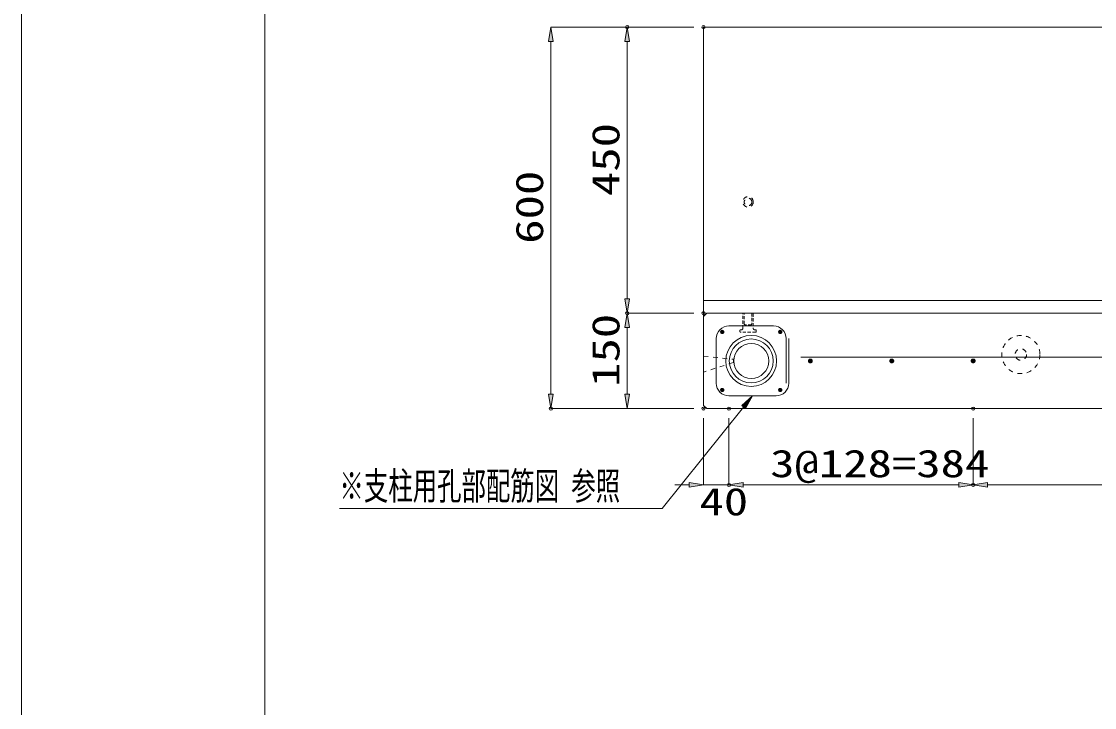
# Model space of a CAD drawing. Units: millimetres, scale not verified. Extents: x 0 to 6300, y 0 to 4455.
# Drawn here: x 0 to 1687, y 2228 to 3306 of the extents above; entities that cross this region are included whole.
import ezdxf
from ezdxf.enums import TextEntityAlignment as Align

# ---------------------------------------------------------------- set-up
doc = ezdxf.new("R2010")
doc.units = ezdxf.units.MM
doc.header["$LTSCALE"] = 10
doc.header["$PDMODE"] = 32
doc.header["$PDSIZE"] = 5
doc.linetypes.add('USER1', pattern=[1.5, 0.75, -0.75])
doc.linetypes.add('USER3', pattern=[0.75, 0.5, -0.25])
for name, color, linetype, lineweight in [('Defpoints_2', 7, 'Continuous', 13), ('S-1', 2, 'USER1', 13), ('S-2', 3, 'Continuous', 13), ('S-4', 4, 'USER3', 13), ('S-Dim', 1, 'Continuous', 13), ('S-Txt', 7, 'Continuous', 13), ('TTL-FRAM', 3, 'Continuous', 13)]:
    doc.layers.add(name, color=color, linetype=linetype, lineweight=lineweight)
doc.styles.add('ＭＳ ゴシック', font='')
doc.styles.get('ＭＳ ゴシック').set_extended_font_data('MS Gothic')

msp = doc.modelspace()

# ---------------------------------------------------------------- hatches: boundary and pattern name
at = {"layer": 'S-2'}
for points in [[(1104.39, 2818.11), (1104.37, 2818.42), (1104.31, 2818.73), (1104.22, 2819.03), (1104.08, 2819.31), (1103.92, 2819.58), (1103.72, 2819.82), (1103.49, 2820.03), (1103.23, 2820.22), (1102.96, 2820.37), (1102.67, 2820.48), (1102.36, 2820.56), (1102.05, 2820.6), (1101.74, 2820.6), (1101.42, 2820.56), (1101.12, 2820.48), (1100.83, 2820.37), (1100.55, 2820.22), (1100.3, 2820.03), (1100.07, 2819.82), (1099.87, 2819.58), (1099.7, 2819.31), (1099.57, 2819.03), (1099.47, 2818.73), (1099.41, 2818.42), (1099.39, 2818.11), (1101.89, 2818.11)], [(1099.39, 2818.11), (1099.41, 2817.79), (1099.47, 2817.48), (1099.57, 2817.19), (1099.7, 2816.9), (1099.87, 2816.64), (1100.07, 2816.4), (1100.3, 2816.18), (1100.55, 2816), (1100.83, 2815.84), (1101.12, 2815.73), (1101.42, 2815.65), (1101.74, 2815.61), (1102.05, 2815.61), (1102.36, 2815.65), (1102.67, 2815.73), (1102.96, 2815.84), (1103.23, 2816), (1103.49, 2816.18), (1103.72, 2816.4), (1103.92, 2816.64), (1104.08, 2816.9), (1104.22, 2817.19), (1104.31, 2817.48), (1104.37, 2817.79), (1104.39, 2818.11), (1101.89, 2818.11)], [(1195.61, 2818.11), (1195.59, 2818.42), (1195.53, 2818.73), (1195.43, 2819.03), (1195.3, 2819.31), (1195.13, 2819.58), (1194.93, 2819.82), (1194.7, 2820.03), (1194.45, 2820.22), (1194.17, 2820.37), (1193.88, 2820.48), (1193.58, 2820.56), (1193.26, 2820.6), (1192.95, 2820.6), (1192.64, 2820.56), (1192.33, 2820.48), (1192.04, 2820.37), (1191.77, 2820.22), (1191.51, 2820.03), (1191.28, 2819.82), (1191.08, 2819.58), (1190.92, 2819.31), (1190.78, 2819.03), (1190.69, 2818.73), (1190.63, 2818.42), (1190.61, 2818.11), (1193.11, 2818.11)], [(1190.61, 2818.11), (1190.63, 2817.79), (1190.69, 2817.48), (1190.78, 2817.19), (1190.92, 2816.9), (1191.08, 2816.64), (1191.28, 2816.4), (1191.51, 2816.18), (1191.77, 2816), (1192.04, 2815.84), (1192.33, 2815.73), (1192.64, 2815.65), (1192.95, 2815.61), (1193.26, 2815.61), (1193.58, 2815.65), (1193.88, 2815.73), (1194.17, 2815.84), (1194.45, 2816), (1194.7, 2816.18), (1194.93, 2816.4), (1195.13, 2816.64), (1195.3, 2816.9), (1195.43, 2817.19), (1195.53, 2817.48), (1195.59, 2817.79), (1195.61, 2818.11), (1193.11, 2818.11)], [(1243.5, 2772.5), (1243.48, 2772.88), (1243.41, 2773.25), (1243.29, 2773.6), (1243.13, 2773.95), (1242.93, 2774.26), (1242.69, 2774.55), (1242.41, 2774.81), (1242.11, 2775.03), (1241.78, 2775.21), (1241.43, 2775.35), (1241.06, 2775.45), (1240.69, 2775.49), (1240.31, 2775.49), (1239.94, 2775.45), (1239.57, 2775.35), (1239.22, 2775.21), (1238.89, 2775.03), (1238.59, 2774.81), (1238.31, 2774.55), (1238.07, 2774.26), (1237.87, 2773.95), (1237.71, 2773.6), (1237.59, 2773.25), (1237.52, 2772.88), (1237.5, 2772.5), (1240.5, 2772.5)], [(1237.5, 2772.5), (1237.52, 2772.12), (1237.59, 2771.75), (1237.71, 2771.4), (1237.87, 2771.05), (1238.07, 2770.74), (1238.31, 2770.45), (1238.59, 2770.19), (1238.89, 2769.97), (1239.22, 2769.79), (1239.57, 2769.65), (1239.94, 2769.55), (1240.31, 2769.51), (1240.69, 2769.51), (1241.06, 2769.55), (1241.43, 2769.65), (1241.78, 2769.79), (1242.11, 2769.97), (1242.41, 2770.19), (1242.69, 2770.45), (1242.93, 2770.74), (1243.13, 2771.05), (1243.29, 2771.4), (1243.41, 2771.75), (1243.48, 2772.12), (1243.5, 2772.5), (1240.5, 2772.5)], [(1371.5, 2772.5), (1371.48, 2772.88), (1371.41, 2773.25), (1371.29, 2773.6), (1371.13, 2773.95), (1370.93, 2774.26), (1370.69, 2774.55), (1370.41, 2774.81), (1370.11, 2775.03), (1369.78, 2775.21), (1369.43, 2775.35), (1369.06, 2775.45), (1368.69, 2775.49), (1368.31, 2775.49), (1367.94, 2775.45), (1367.57, 2775.35), (1367.22, 2775.21), (1366.89, 2775.03), (1366.59, 2774.81), (1366.31, 2774.55), (1366.07, 2774.26), (1365.87, 2773.95), (1365.71, 2773.6), (1365.59, 2773.25), (1365.52, 2772.88), (1365.5, 2772.5), (1368.5, 2772.5)], [(1365.5, 2772.5), (1365.52, 2772.12), (1365.59, 2771.75), (1365.71, 2771.4), (1365.87, 2771.05), (1366.07, 2770.74), (1366.31, 2770.45), (1366.59, 2770.19), (1366.89, 2769.97), (1367.22, 2769.79), (1367.57, 2769.65), (1367.94, 2769.55), (1368.31, 2769.51), (1368.69, 2769.51), (1369.06, 2769.55), (1369.43, 2769.65), (1369.78, 2769.79), (1370.11, 2769.97), (1370.41, 2770.19), (1370.69, 2770.45), (1370.93, 2770.74), (1371.13, 2771.05), (1371.29, 2771.4), (1371.41, 2771.75), (1371.48, 2772.12), (1371.5, 2772.5), (1368.5, 2772.5)], [(1499.5, 2772.5), (1499.48, 2772.88), (1499.41, 2773.25), (1499.29, 2773.6), (1499.13, 2773.95), (1498.93, 2774.26), (1498.69, 2774.55), (1498.41, 2774.81), (1498.11, 2775.03), (1497.78, 2775.21), (1497.43, 2775.35), (1497.06, 2775.45), (1496.69, 2775.49), (1496.31, 2775.49), (1495.94, 2775.45), (1495.57, 2775.35), (1495.22, 2775.21), (1494.89, 2775.03), (1494.59, 2774.81), (1494.31, 2774.55), (1494.07, 2774.26), (1493.87, 2773.95), (1493.71, 2773.6), (1493.59, 2773.25), (1493.52, 2772.88), (1493.5, 2772.5), (1496.5, 2772.5)], [(1493.5, 2772.5), (1493.52, 2772.12), (1493.59, 2771.75), (1493.71, 2771.4), (1493.87, 2771.05), (1494.07, 2770.74), (1494.31, 2770.45), (1494.59, 2770.19), (1494.89, 2769.97), (1495.22, 2769.79), (1495.57, 2769.65), (1495.94, 2769.55), (1496.31, 2769.51), (1496.69, 2769.51), (1497.06, 2769.55), (1497.43, 2769.65), (1497.78, 2769.79), (1498.11, 2769.97), (1498.41, 2770.19), (1498.69, 2770.45), (1498.93, 2770.74), (1499.13, 2771.05), (1499.29, 2771.4), (1499.41, 2771.75), (1499.48, 2772.12), (1499.5, 2772.5), (1496.5, 2772.5)], [(1104.39, 2726.89), (1104.37, 2727.21), (1104.31, 2727.52), (1104.22, 2727.81), (1104.08, 2728.1), (1103.92, 2728.36), (1103.72, 2728.6), (1103.49, 2728.82), (1103.23, 2729), (1102.96, 2729.16), (1102.67, 2729.27), (1102.36, 2729.35), (1102.05, 2729.39), (1101.74, 2729.39), (1101.42, 2729.35), (1101.12, 2729.27), (1100.83, 2729.16), (1100.55, 2729), (1100.3, 2728.82), (1100.07, 2728.6), (1099.87, 2728.36), (1099.7, 2728.1), (1099.57, 2727.81), (1099.47, 2727.52), (1099.41, 2727.21), (1099.39, 2726.89), (1101.89, 2726.89)], [(1099.39, 2726.89), (1099.41, 2726.58), (1099.47, 2726.27), (1099.57, 2725.97), (1099.7, 2725.69), (1099.87, 2725.42), (1100.07, 2725.18), (1100.3, 2724.97), (1100.55, 2724.78), (1100.83, 2724.63), (1101.12, 2724.52), (1101.42, 2724.44), (1101.74, 2724.4), (1102.05, 2724.4), (1102.36, 2724.44), (1102.67, 2724.52), (1102.96, 2724.63), (1103.23, 2724.78), (1103.49, 2724.97), (1103.72, 2725.18), (1103.92, 2725.42), (1104.08, 2725.69), (1104.22, 2725.97), (1104.31, 2726.27), (1104.37, 2726.58), (1104.39, 2726.89), (1101.89, 2726.89)], [(1193.11, 2726.89), (1195.61, 2726.89), (1195.59, 2727.21), (1195.53, 2727.52), (1195.43, 2727.81), (1195.3, 2728.1), (1195.13, 2728.36), (1194.93, 2728.6), (1194.7, 2728.82), (1194.45, 2729), (1194.17, 2729.16), (1193.88, 2729.27), (1193.58, 2729.35), (1193.26, 2729.39), (1192.95, 2729.39), (1192.64, 2729.35), (1192.33, 2729.27), (1192.04, 2729.16), (1191.77, 2729), (1191.51, 2728.82), (1191.28, 2728.6), (1191.08, 2728.36), (1190.92, 2728.1), (1190.78, 2727.81), (1190.69, 2727.52), (1190.63, 2727.21), (1190.61, 2726.89)], [(1193.11, 2726.89), (1190.61, 2726.89), (1190.63, 2726.58), (1190.69, 2726.27), (1190.78, 2725.97), (1190.92, 2725.69), (1191.08, 2725.42), (1191.28, 2725.18), (1191.51, 2724.97), (1191.77, 2724.78), (1192.04, 2724.63), (1192.33, 2724.52), (1192.64, 2724.44), (1192.95, 2724.4), (1193.26, 2724.4), (1193.58, 2724.44), (1193.88, 2724.52), (1194.17, 2724.63), (1194.45, 2724.78), (1194.7, 2724.97), (1194.93, 2725.18), (1195.13, 2725.42), (1195.3, 2725.69), (1195.43, 2725.97), (1195.53, 2726.27), (1195.59, 2726.58), (1195.61, 2726.89)]]:
    msp.add_hatch(color=256, dxfattribs=at).paths.add_polyline_path(points)
at = {"layer": 'S-Dim'}
for points in [[(828.75, 3275), (836.25, 3275), (832.5, 3297.5)], [(948.75, 3275), (956.25, 3275), (952.5, 3297.5)], [(948.75, 2870), (956.25, 2870), (952.5, 2847.5)], [(948.75, 2825), (956.25, 2825), (952.5, 2847.5)], [(828.75, 2720), (836.25, 2720), (832.5, 2697.5)], [(948.75, 2720), (956.25, 2720), (952.5, 2697.5)], [(1050, 2581.25), (1050, 2573.75), (1072.5, 2577.5)], [(1135, 2581.25), (1135, 2573.75), (1112.5, 2577.5)], [(1135, 2581.25), (1135, 2573.75), (1112.5, 2577.5)], [(1474, 2581.25), (1474, 2573.75), (1496.5, 2577.5)], [(1519, 2581.25), (1519, 2573.75), (1496.5, 2577.5)]]:
    msp.add_hatch(color=256, dxfattribs=at).paths.add_polyline_path(points)
at = {"layer": 'S-Txt'}
msp.add_hatch(color=256, dxfattribs=at).paths.add_polyline_path([(1132.47, 2702.32), (1149.5, 2717.5), (1138.32, 2697.62)])

# ---------------------------------------------------------------- linework, layer by layer
at = {"layer": 'Defpoints_2'}
msp.add_line((0, 4455), (0, 0), dxfattribs=at)
for p in [(952.5, 3297.5), (1072.5, 3297.5), (1072.5, 3297.5), (1072.5, 3297.5), (952.5, 2847.5), (1072.5, 2847.5), (1072.5, 2847.5), (832.5, 2697.5), (1072.5, 2697.5), (1072.5, 2697.5), (1072.5, 2697.5), (1112.5, 2697.5), (1112.5, 2697.5), (1496.5, 2697.5), (1496.5, 2697.5), (1112.5, 2577.5), (1496.5, 2577.5)]:
    msp.add_point(p, dxfattribs=at)
at = {"layer": 'S-1', "linetype": 'Continuous'}
for p, q in [((3070.5, 3297.5), (1072.5, 3297.5)), ((1072.5, 3297.5), (1072.5, 2702.5)), ((1072.5, 2867.5), (2071.5, 2867.5)), ((1072.5, 2842.5), (1077.5, 2847.5)), ((1077.5, 2847.5), (2071.5, 2847.5)), ((1072.5, 2702.5), (1077.5, 2697.5)), ((1077.5, 2697.5), (3065.5, 2697.5))]:
    msp.add_line(p, q, dxfattribs=at)
at = {"layer": 'S-1'}
for p, q in [((1072.5, 2780), (1119.5, 2775)), ((1072.5, 2755), (1072.5, 2780)), ((1119.5, 2770), (1072.5, 2755)), ((1119.5, 2775), (1119.5, 2770))]:
    msp.add_line(p, q, dxfattribs=at)
at = {"layer": 'S-1', "linetype": 'Continuous'}
for radius in [40, 34.5, 27.5]:
    msp.add_circle((1147.5, 2772.5), radius, dxfattribs=at)
at = {"layer": 'S-1'}
msp.add_circle((1571.5, 2782.5), 30, dxfattribs=at)
at = {"layer": 'S-2'}
for p, q in [((1182.5, 2827.5), (1112.5, 2827.5)), ((1092.5, 2807.5), (1092.5, 2737.5)), ((1202.5, 2737.5), (1202.5, 2807.5)), ((1206.5, 2737.5), (1206.5, 2807.5)), ((1225.5, 2778.5), (3045.5, 2778.5)), ((1112.5, 2717.5), (1186.5, 2717.5))]:
    msp.add_line(p, q, dxfattribs=at)
for points in [[(1104.39, 2818.11), (1104.37, 2818.42), (1104.31, 2818.73), (1104.22, 2819.03), (1104.08, 2819.31), (1103.92, 2819.58), (1103.72, 2819.82), (1103.49, 2820.03), (1103.23, 2820.22), (1102.96, 2820.37), (1102.67, 2820.48), (1102.36, 2820.56), (1102.05, 2820.6), (1101.74, 2820.6), (1101.42, 2820.56), (1101.12, 2820.48), (1100.83, 2820.37), (1100.55, 2820.22), (1100.3, 2820.03), (1100.07, 2819.82), (1099.87, 2819.58), (1099.7, 2819.31), (1099.57, 2819.03), (1099.47, 2818.73), (1099.41, 2818.42), (1099.39, 2818.11), (1101.89, 2818.11)], [(1099.39, 2818.11), (1099.41, 2817.79), (1099.47, 2817.48), (1099.57, 2817.19), (1099.7, 2816.9), (1099.87, 2816.64), (1100.07, 2816.4), (1100.3, 2816.18), (1100.55, 2816), (1100.83, 2815.84), (1101.12, 2815.73), (1101.42, 2815.65), (1101.74, 2815.61), (1102.05, 2815.61), (1102.36, 2815.65), (1102.67, 2815.73), (1102.96, 2815.84), (1103.23, 2816), (1103.49, 2816.18), (1103.72, 2816.4), (1103.92, 2816.64), (1104.08, 2816.9), (1104.22, 2817.19), (1104.31, 2817.48), (1104.37, 2817.79), (1104.39, 2818.11), (1101.89, 2818.11)], [(1195.61, 2818.11), (1195.59, 2818.42), (1195.53, 2818.73), (1195.43, 2819.03), (1195.3, 2819.31), (1195.13, 2819.58), (1194.93, 2819.82), (1194.7, 2820.03), (1194.45, 2820.22), (1194.17, 2820.37), (1193.88, 2820.48), (1193.58, 2820.56), (1193.26, 2820.6), (1192.95, 2820.6), (1192.64, 2820.56), (1192.33, 2820.48), (1192.04, 2820.37), (1191.77, 2820.22), (1191.51, 2820.03), (1191.28, 2819.82), (1191.08, 2819.58), (1190.92, 2819.31), (1190.78, 2819.03), (1190.69, 2818.73), (1190.63, 2818.42), (1190.61, 2818.11), (1193.11, 2818.11)], [(1190.61, 2818.11), (1190.63, 2817.79), (1190.69, 2817.48), (1190.78, 2817.19), (1190.92, 2816.9), (1191.08, 2816.64), (1191.28, 2816.4), (1191.51, 2816.18), (1191.77, 2816), (1192.04, 2815.84), (1192.33, 2815.73), (1192.64, 2815.65), (1192.95, 2815.61), (1193.26, 2815.61), (1193.58, 2815.65), (1193.88, 2815.73), (1194.17, 2815.84), (1194.45, 2816), (1194.7, 2816.18), (1194.93, 2816.4), (1195.13, 2816.64), (1195.3, 2816.9), (1195.43, 2817.19), (1195.53, 2817.48), (1195.59, 2817.79), (1195.61, 2818.11), (1193.11, 2818.11)], [(1243.5, 2772.5), (1243.48, 2772.88), (1243.41, 2773.25), (1243.29, 2773.6), (1243.13, 2773.95), (1242.93, 2774.26), (1242.69, 2774.55), (1242.41, 2774.81), (1242.11, 2775.03), (1241.78, 2775.21), (1241.43, 2775.35), (1241.06, 2775.45), (1240.69, 2775.49), (1240.31, 2775.49), (1239.94, 2775.45), (1239.57, 2775.35), (1239.22, 2775.21), (1238.89, 2775.03), (1238.59, 2774.81), (1238.31, 2774.55), (1238.07, 2774.26), (1237.87, 2773.95), (1237.71, 2773.6), (1237.59, 2773.25), (1237.52, 2772.88), (1237.5, 2772.5), (1240.5, 2772.5)], [(1237.5, 2772.5), (1237.52, 2772.12), (1237.59, 2771.75), (1237.71, 2771.4), (1237.87, 2771.05), (1238.07, 2770.74), (1238.31, 2770.45), (1238.59, 2770.19), (1238.89, 2769.97), (1239.22, 2769.79), (1239.57, 2769.65), (1239.94, 2769.55), (1240.31, 2769.51), (1240.69, 2769.51), (1241.06, 2769.55), (1241.43, 2769.65), (1241.78, 2769.79), (1242.11, 2769.97), (1242.41, 2770.19), (1242.69, 2770.45), (1242.93, 2770.74), (1243.13, 2771.05), (1243.29, 2771.4), (1243.41, 2771.75), (1243.48, 2772.12), (1243.5, 2772.5), (1240.5, 2772.5)], [(1371.5, 2772.5), (1371.48, 2772.88), (1371.41, 2773.25), (1371.29, 2773.6), (1371.13, 2773.95), (1370.93, 2774.26), (1370.69, 2774.55), (1370.41, 2774.81), (1370.11, 2775.03), (1369.78, 2775.21), (1369.43, 2775.35), (1369.06, 2775.45), (1368.69, 2775.49), (1368.31, 2775.49), (1367.94, 2775.45), (1367.57, 2775.35), (1367.22, 2775.21), (1366.89, 2775.03), (1366.59, 2774.81), (1366.31, 2774.55), (1366.07, 2774.26), (1365.87, 2773.95), (1365.71, 2773.6), (1365.59, 2773.25), (1365.52, 2772.88), (1365.5, 2772.5), (1368.5, 2772.5)], [(1365.5, 2772.5), (1365.52, 2772.12), (1365.59, 2771.75), (1365.71, 2771.4), (1365.87, 2771.05), (1366.07, 2770.74), (1366.31, 2770.45), (1366.59, 2770.19), (1366.89, 2769.97), (1367.22, 2769.79), (1367.57, 2769.65), (1367.94, 2769.55), (1368.31, 2769.51), (1368.69, 2769.51), (1369.06, 2769.55), (1369.43, 2769.65), (1369.78, 2769.79), (1370.11, 2769.97), (1370.41, 2770.19), (1370.69, 2770.45), (1370.93, 2770.74), (1371.13, 2771.05), (1371.29, 2771.4), (1371.41, 2771.75), (1371.48, 2772.12), (1371.5, 2772.5), (1368.5, 2772.5)], [(1499.5, 2772.5), (1499.48, 2772.88), (1499.41, 2773.25), (1499.29, 2773.6), (1499.13, 2773.95), (1498.93, 2774.26), (1498.69, 2774.55), (1498.41, 2774.81), (1498.11, 2775.03), (1497.78, 2775.21), (1497.43, 2775.35), (1497.06, 2775.45), (1496.69, 2775.49), (1496.31, 2775.49), (1495.94, 2775.45), (1495.57, 2775.35), (1495.22, 2775.21), (1494.89, 2775.03), (1494.59, 2774.81), (1494.31, 2774.55), (1494.07, 2774.26), (1493.87, 2773.95), (1493.71, 2773.6), (1493.59, 2773.25), (1493.52, 2772.88), (1493.5, 2772.5), (1496.5, 2772.5)], [(1493.5, 2772.5), (1493.52, 2772.12), (1493.59, 2771.75), (1493.71, 2771.4), (1493.87, 2771.05), (1494.07, 2770.74), (1494.31, 2770.45), (1494.59, 2770.19), (1494.89, 2769.97), (1495.22, 2769.79), (1495.57, 2769.65), (1495.94, 2769.55), (1496.31, 2769.51), (1496.69, 2769.51), (1497.06, 2769.55), (1497.43, 2769.65), (1497.78, 2769.79), (1498.11, 2769.97), (1498.41, 2770.19), (1498.69, 2770.45), (1498.93, 2770.74), (1499.13, 2771.05), (1499.29, 2771.4), (1499.41, 2771.75), (1499.48, 2772.12), (1499.5, 2772.5), (1496.5, 2772.5)], [(1104.39, 2726.89), (1104.37, 2727.21), (1104.31, 2727.52), (1104.22, 2727.81), (1104.08, 2728.1), (1103.92, 2728.36), (1103.72, 2728.6), (1103.49, 2728.82), (1103.23, 2729), (1102.96, 2729.16), (1102.67, 2729.27), (1102.36, 2729.35), (1102.05, 2729.39), (1101.74, 2729.39), (1101.42, 2729.35), (1101.12, 2729.27), (1100.83, 2729.16), (1100.55, 2729), (1100.3, 2728.82), (1100.07, 2728.6), (1099.87, 2728.36), (1099.7, 2728.1), (1099.57, 2727.81), (1099.47, 2727.52), (1099.41, 2727.21), (1099.39, 2726.89), (1101.89, 2726.89)], [(1099.39, 2726.89), (1099.41, 2726.58), (1099.47, 2726.27), (1099.57, 2725.97), (1099.7, 2725.69), (1099.87, 2725.42), (1100.07, 2725.18), (1100.3, 2724.97), (1100.55, 2724.78), (1100.83, 2724.63), (1101.12, 2724.52), (1101.42, 2724.44), (1101.74, 2724.4), (1102.05, 2724.4), (1102.36, 2724.44), (1102.67, 2724.52), (1102.96, 2724.63), (1103.23, 2724.78), (1103.49, 2724.97), (1103.72, 2725.18), (1103.92, 2725.42), (1104.08, 2725.69), (1104.22, 2725.97), (1104.31, 2726.27), (1104.37, 2726.58), (1104.39, 2726.89), (1101.89, 2726.89)], [(1193.11, 2726.89), (1195.61, 2726.89), (1195.59, 2727.21), (1195.53, 2727.52), (1195.43, 2727.81), (1195.3, 2728.1), (1195.13, 2728.36), (1194.93, 2728.6), (1194.7, 2728.82), (1194.45, 2729), (1194.17, 2729.16), (1193.88, 2729.27), (1193.58, 2729.35), (1193.26, 2729.39), (1192.95, 2729.39), (1192.64, 2729.35), (1192.33, 2729.27), (1192.04, 2729.16), (1191.77, 2729), (1191.51, 2728.82), (1191.28, 2728.6), (1191.08, 2728.36), (1190.92, 2728.1), (1190.78, 2727.81), (1190.69, 2727.52), (1190.63, 2727.21), (1190.61, 2726.89)], [(1193.11, 2726.89), (1190.61, 2726.89), (1190.63, 2726.58), (1190.69, 2726.27), (1190.78, 2725.97), (1190.92, 2725.69), (1191.08, 2725.42), (1191.28, 2725.18), (1191.51, 2724.97), (1191.77, 2724.78), (1192.04, 2724.63), (1192.33, 2724.52), (1192.64, 2724.44), (1192.95, 2724.4), (1193.26, 2724.4), (1193.58, 2724.44), (1193.88, 2724.52), (1194.17, 2724.63), (1194.45, 2724.78), (1194.7, 2724.97), (1194.93, 2725.18), (1195.13, 2725.42), (1195.3, 2725.69), (1195.43, 2725.97), (1195.53, 2726.27), (1195.59, 2726.58), (1195.61, 2726.89)]]:
    msp.add_lwpolyline(points, close=True, dxfattribs=at)
for centre, start, end in [((1112.5, 2807.5), 90, 180), ((1182.5, 2807.5), 0, 90), ((1112.5, 2737.5), 180, 270), ((1186.5, 2737.5), 270, 0)]:
    msp.add_arc(centre, 20, start, end, dxfattribs=at)
at = {"layer": 'S-4'}
for p, q in [((1134.25, 2847), (1134.75, 2847.5)), ((1134.25, 2823.5), (1134.25, 2847)), ((1134.75, 2847.5), (1150.25, 2847.5)), ((1136.5, 2830.45), (1136.5, 2847.5)), ((1148.5, 2847.5), (1148.5, 2830.45)), ((1150.25, 2847.5), (1150.75, 2847)), ((1150.75, 2847), (1150.75, 2823.5)), ((1129.75, 2818.5), (1129.75, 2820.5)), ((1130.75, 2821.5), (1132.25, 2821.5)), ((1137.45, 2829.5), (1136.5, 2830.45)), ((1147.55, 2829.5), (1137.45, 2829.5)), ((1148.5, 2830.45), (1147.55, 2829.5)), ((1152.75, 2821.5), (1154.25, 2821.5)), ((1155.25, 2820.5), (1155.25, 2818.5)), ((1154.25, 2817.5), (1130.75, 2817.5))]:
    msp.add_line(p, q, dxfattribs=at)
at = {"layer": 'S-4', "linetype": 'USER1'}
for centre, radius in [((1142.5, 3022.5), 8.25), ((1142.5, 3022.5), 6), ((1571.5, 2782.5), 9)]:
    msp.add_circle(centre, radius, dxfattribs=at)
at = {"layer": 'S-4'}
for centre, radius, start, end in [((1130.75, 2820.5), 1, 90, 180), ((1130.75, 2818.5), 1, 180, 270), ((1132.25, 2823.5), 2, 270, 0), ((1152.75, 2823.5), 2, 180, 270), ((1154.25, 2820.5), 1, 0, 90), ((1154.25, 2818.5), 1, 270, 0)]:
    msp.add_arc(centre, radius, start, end, dxfattribs=at)
at = {"layer": 'S-Dim'}
for p, q in [((1057.5, 3297.5), (832.5, 3297.5)), ((1057.5, 3297.5), (952.5, 3297.5)), ((832.5, 3275), (832.5, 2720)), ((952.5, 2870), (952.5, 3275)), ((1057.5, 2847.5), (952.5, 2847.5)), ((1057.5, 2847.5), (952.5, 2847.5)), ((952.5, 2720), (952.5, 2825)), ((1057.5, 2697.5), (832.5, 2697.5)), ((1057.5, 2697.5), (952.5, 2697.5)), ((1072.5, 2682.5), (1072.5, 2577.5)), ((1112.5, 2682.5), (1112.5, 2577.5)), ((1112.5, 2682.5), (1112.5, 2577.5)), ((1496.5, 2682.5), (1496.5, 2577.5)), ((1496.5, 2682.5), (1496.5, 2577.5)), ((1050, 2577.5), (1027.5, 2577.5)), ((1072.5, 2577.5), (1112.5, 2577.5)), ((1135, 2577.5), (1157.5, 2577.5)), ((1135, 2577.5), (1474, 2577.5)), ((1519, 2577.5), (2624, 2577.5))]:
    msp.add_line(p, q, dxfattribs=at)
for points in [[(828.75, 3275), (836.25, 3275), (832.5, 3297.5)], [(948.75, 3275), (956.25, 3275), (952.5, 3297.5)], [(948.75, 2870), (956.25, 2870), (952.5, 2847.5)], [(948.75, 2825), (956.25, 2825), (952.5, 2847.5)], [(828.75, 2720), (836.25, 2720), (832.5, 2697.5)], [(948.75, 2720), (956.25, 2720), (952.5, 2697.5)], [(1050, 2581.25), (1050, 2573.75), (1072.5, 2577.5)], [(1135, 2581.25), (1135, 2573.75), (1112.5, 2577.5)], [(1135, 2581.25), (1135, 2573.75), (1112.5, 2577.5)], [(1474, 2581.25), (1474, 2573.75), (1496.5, 2577.5)], [(1519, 2581.25), (1519, 2573.75), (1496.5, 2577.5)]]:
    msp.add_lwpolyline(points, close=True, dxfattribs=at)
at = {"layer": 'S-Txt'}
for p, q in [((1135.4, 2699.97), (1007.26, 2540.69)), ((499.96, 2540.69), (1001.86, 2540.69)), ((1007.26, 2540.69), (1001.86, 2540.69))]:
    msp.add_line(p, q, dxfattribs=at)
msp.add_lwpolyline([(1132.47, 2702.32), (1149.5, 2717.5), (1138.32, 2697.62)], close=True, dxfattribs=at)
at = {"layer": 'TTL-FRAM'}
msp.add_line((382.5, 127.5), (382.5, 4132.5), dxfattribs=at)

# ---------------------------------------------------------------- texts
at = {"layer": 'S-Dim', "style": 'ＭＳ ゴシック', "width": 1.3}
for s, p in [('450', (953.33, 3031.7)), ('600', (833.33, 2956.7)), ('150', (953.33, 2731.7))]:
    msp.add_text(s, height=43.3, rotation=90, dxfattribs=at).set_placement(p, align=Align.BOTTOM_LEFT)
for s, p in [('3@128=384', (1177.3, 2576.67)), ('40', (1066.1, 2516.67))]:
    msp.add_text(s, height=43.3, dxfattribs=at).set_placement(p, align=Align.BOTTOM_LEFT)
at = {"layer": 'S-Txt', "style": 'ＭＳ ゴシック', "width": 0.65}
msp.add_text('※支柱用孔部配筋図 参照', height=43.3, dxfattribs=at).set_placement((499.96, 2541.37), align=Align.BOTTOM_LEFT)

doc.saveas('drawing.dxf')
